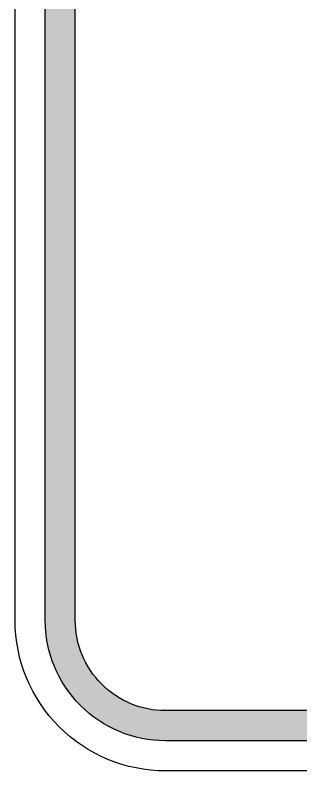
# Model space of a CAD drawing. Extents: x 112 to 232, y 111 to 227.
# Drawn here: x 111.7 to 130.7, y 137.3 to 187.5 of the extents above; entities that cross this region are included whole.
import ezdxf

# ---------------------------------------------------------------- set-up
doc = ezdxf.new("R2010")
doc.units = 0
doc.header["$LTSCALE"] = 12
doc.header["$MEASUREMENT"] = 0
doc.layers.add('L25', color=1, linetype='CONTINUOUS')
doc.layers.add('L35', color=3, linetype='CONTINUOUS')

msp = doc.modelspace()

# ---------------------------------------------------------------- hatches: boundary and pattern name
at = {"layer": 'L25'}
h = msp.add_hatch(color=256, dxfattribs=at)
edge = h.paths.add_edge_path()
edge.add_line((121.739, 225.347), (221.739, 225.347))
edge.add_arc((221.739, 217.347), 8, 0, 90, ccw=False)
edge.add_line((229.739, 217.347), (229.739, 147.347))
edge.add_arc((221.739, 147.347), 8, 270, 360, ccw=False)
edge.add_line((221.739, 139.347), (121.739, 139.347))
edge.add_arc((121.739, 147.347), 8, 180, 270, ccw=False)
edge.add_line((113.739, 147.347), (113.739, 217.347))
edge.add_arc((121.739, 217.347), 8, 90, 180, ccw=False)
edge = h.paths.add_edge_path(flags=16)
edge.add_line((121.739, 223.347), (221.739, 223.347))
edge.add_arc((221.739, 217.347), 6, 0, 90, ccw=False)
edge.add_line((227.739, 217.347), (227.739, 147.347))
edge.add_arc((221.739, 147.347), 6, 270, 360, ccw=False)
edge.add_line((221.739, 141.347), (121.739, 141.347))
edge.add_arc((121.739, 147.347), 6, 180, 270, ccw=False)
edge.add_line((115.739, 147.347), (115.739, 217.347))
edge.add_arc((121.739, 217.347), 6, 90, 180, ccw=False)

# ---------------------------------------------------------------- linework, layer by layer
at = {"layer": 'L35'}
for points in [[(121.739, 227.347), (221.739, 227.347, -0.414214), (231.739, 217.347), (231.739, 147.347, -0.414214), (221.739, 137.347), (121.739, 137.347, -0.414214), (111.739, 147.347), (111.739, 217.347, -0.414214)], [(121.739, 225.347), (221.739, 225.347, -0.414214), (229.739, 217.347), (229.739, 147.347, -0.414214), (221.739, 139.347), (121.739, 139.347, -0.414214), (113.739, 147.347), (113.739, 217.347, -0.414214)], [(121.739, 223.347), (221.739, 223.347, -0.414214), (227.739, 217.347), (227.739, 147.347, -0.414214), (221.739, 141.347), (121.739, 141.347, -0.414214), (115.739, 147.347), (115.739, 217.347, -0.414214)]]:
    msp.add_lwpolyline(points, format="xyb", close=True, dxfattribs=at)

doc.saveas('drawing.dxf')
